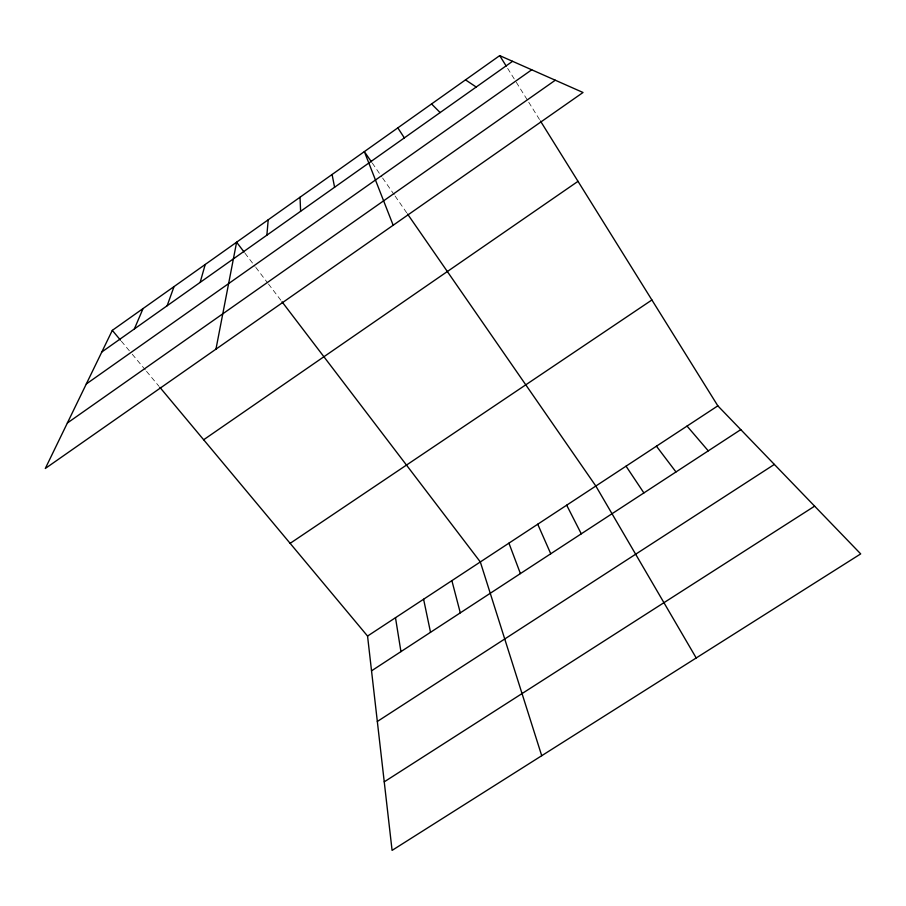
<?xml version="1.0" encoding="UTF-8"?>
<svg xmlns="http://www.w3.org/2000/svg" width="906" height="906" viewBox="0 0 906 906"><rect width="100%" height="100%" fill="white"/><g stroke="black" fill="none" stroke-linecap="round" stroke-linejoin="round"><path stroke-width="0.68" stroke-dasharray="4.53 3.4" d="M121.381 341.222L131.347 353.17M132.253 354.246L145.639 370.282M146.523 371.347L158.946 386.228M244.96 253.159L254.971 266.296M255.809 267.395L267.621 282.899M268.47 284.02L281.2 300.701M372.287 163.08L381.811 176.851M382.604 177.995L394.325 194.926M395.107 196.047L406.749 212.876M507.654 68.369L515.605 81.132M516.318 82.299L527.994 101.042M528.73 102.219L539.716 119.864"/><path stroke-width="1.36" d="M266.874 235.175L268.21 219.796M215.956 349.161L236.613 242.208L244.122 252.061M200.147 282.4L205.22 264.473M167.134 305.764L174.043 286.59M134.36 328.957L143.069 308.55M112.31 330.362L45.3 468.481L583.034 92.491L499.704 55.617L112.31 330.362L120.464 340.135M101.823 351.981L512.57 61.302M86.285 383.997L531.743 69.785M67.361 423.011L555.299 80.215M203.646 439.761L578.005 181.336M290.135 543.351L651.901 299.977M367.553 636.069L717.835 405.843L860.7 553.894L392.083 850.383L367.553 636.069L159.852 387.304M371.539 670.836L740.78 429.625M377.326 721.482L774.358 464.416M384.246 781.844L814.63 506.16M465.503 79.875L476.216 87.033M431.539 103.952L440.146 112.559M687.042 426.08L708.265 450.86M282.026 301.8L480.327 561.958L541.72 755.706M656.454 446.194L675.967 471.958M371.494 161.936L364.348 151.608L393.17 225.243M407.541 214.02L595.842 486.035L696.204 657.96M626.046 466.171L643.883 492.921M397.825 127.871L404.348 137.893M499.704 55.617L506.205 66.059M540.463 121.053L717.835 405.843M566.692 505.186L581.278 533.815M537.734 524.223L550.746 553.759M508.934 543.147L520.406 573.589M451.879 580.644L460.293 612.852M423.6 599.228L430.52 632.297M332.083 174.496L334.586 187.259M395.492 617.711L400.939 651.629M300.033 197.225L300.611 211.302"/></g></svg>
